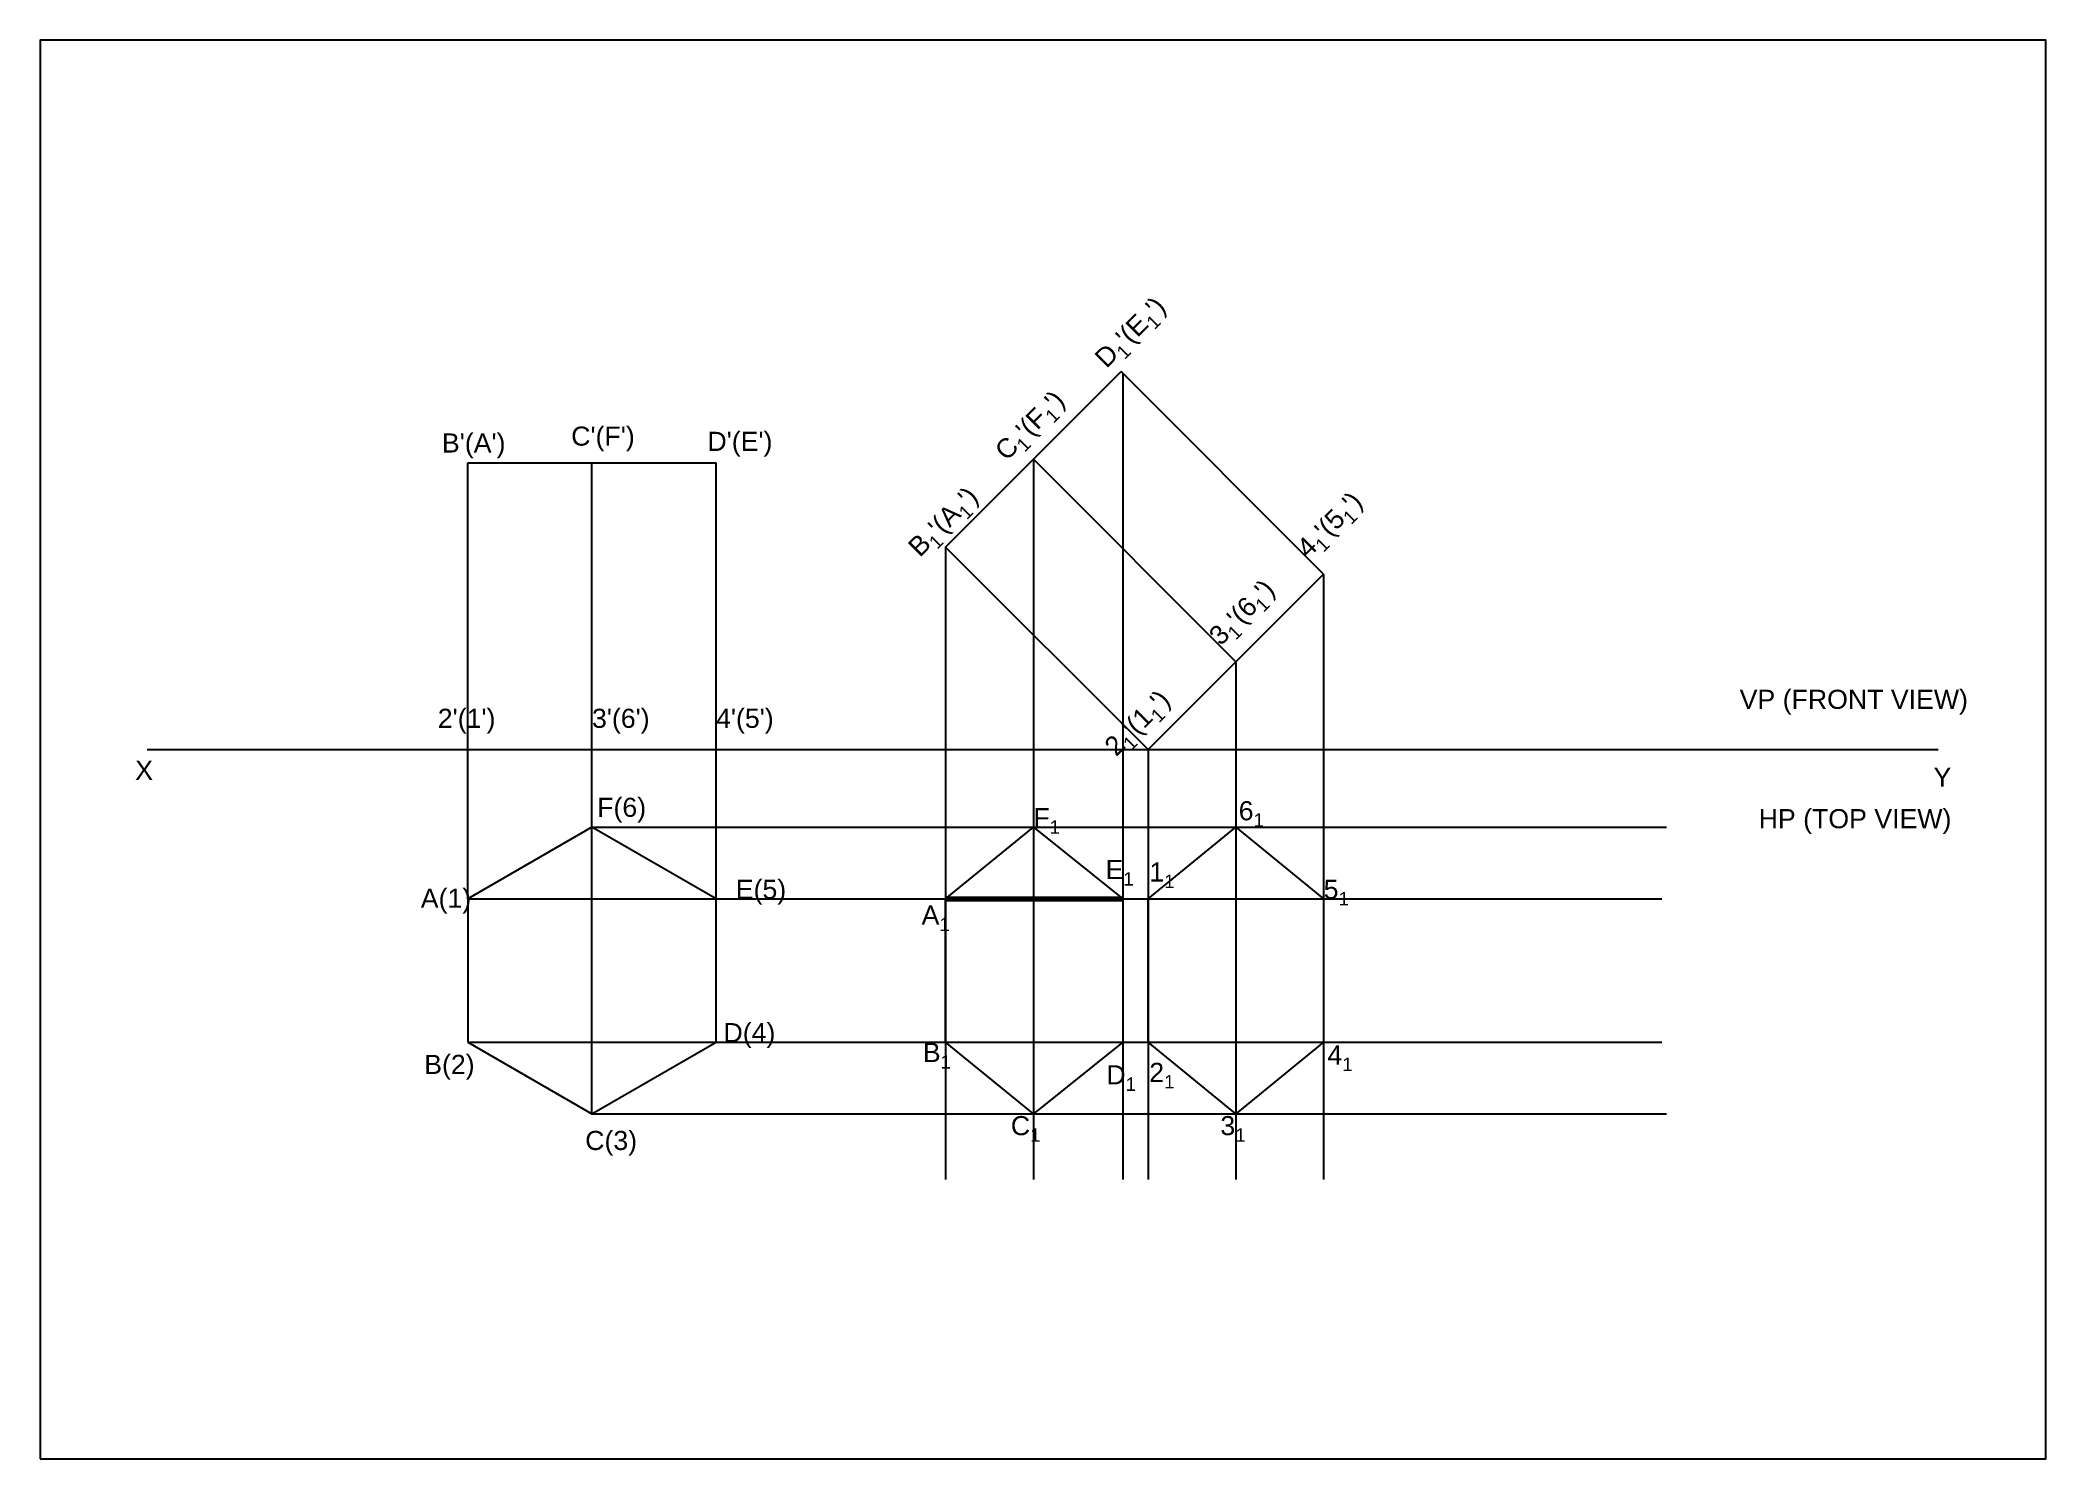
# Model space of a CAD drawing. Header units: millimetres. Extents: x 0 to 420, y 0 to 297.
import ezdxf

# ---------------------------------------------------------------- set-up
doc = ezdxf.new("R2010")
doc.units = ezdxf.units.MM
doc.styles.get("Standard").update_dxf_attribs({"font": 'arial.ttf'})

msp = doc.modelspace()

# ---------------------------------------------------------------- linework, layer by layer
at = {"color": 4}
for p, q in [((189.6, 190.89), (226.35, 227.64)), ((268.77, 185.21), (226.35, 227.64)), ((89.58, 148.5), (89.58, 208.5)), ((89.58, 208.5), (141.54, 208.5)), ((141.54, 148.5), (141.54, 208.5)), ((232.03, 148.47), (189.6, 190.89)), ((232.03, 148.47), (268.77, 185.21)), ((89.58, 148.5), (141.54, 148.5)), ((189.6, 117.23), (207.98, 132.23)), ((207.98, 132.23), (226.74, 117.23)), ((250.4, 132.23), (268.77, 117.23)), ((189.6, 87.23), (189.6, 117.23)), ((226.74, 117.23), (226.74, 87.23)), ((226.74, 117.23), (268.77, 117.23)), ((232, 87.23), (232, 117.23)), ((268.77, 117.23), (268.77, 87.23)), ((207.98, 72.23), (189.6, 87.23)), ((226.74, 87.23), (207.98, 72.23)), ((226.74, 87.23), (268.77, 87.23)), ((268.77, 87.23), (250.4, 72.23))]:
    msp.add_line(p, q, dxfattribs=at)
for p, q in [((226.74, 227.25), (226.74, 148.5)), ((115.56, 148.5), (115.56, 208.5)), ((250.4, 166.84), (207.98, 209.27)), ((207.98, 209.27), (207.98, 148.5)), ((189.6, 190.89), (189.6, 58.5)), ((268.77, 185.21), (268.77, 148.5)), ((250.4, 166.84), (250.4, 148.5)), ((22.44, 148.5), (397.44, 148.5)), ((89.58, 117.23), (89.58, 148.5)), ((115.56, 72.23), (115.56, 148.5)), ((141.54, 117.23), (141.54, 148.5)), ((207.98, 148.5), (207.98, 58.5)), ((232, 148.5), (232, 58.5)), ((250.4, 148.5), (250.4, 58.5)), ((268.77, 148.5), (268.77, 58.5)), ((115.56, 132.23), (340.56, 132.23)), ((207.98, 132.23), (250.4, 132.23)), ((89.58, 117.23), (339.58, 117.23)), ((189.6, 117.23), (232, 117.23)), ((89.58, 87.23), (339.58, 87.23)), ((189.6, 87.23), (232, 87.23)), ((115.56, 72.23), (340.56, 72.23)), ((207.98, 72.23), (250.4, 72.23))]:
    msp.add_line(p, q)
at = {"color": 7, "true_color": 0xffffff}
msp.add_line((226.74, 148.5), (226.74, 58.5), dxfattribs=at)
at = {"color": 5}
for p, q in [((232, 117.23), (250.4, 132.23)), ((232, 117.23), (232, 87.23)), ((189.6, 87.23), (226.74, 87.23)), ((250.4, 72.23), (232, 87.23))]:
    msp.add_line(p, q, dxfattribs=at)
at = {"color": 5, "linetype": 'ByBlock', "lineweight": 211}
msp.add_line((189.6, 117.23), (226.74, 117.23), dxfattribs=at)
msp.add_lwpolyline([(0, 0), (420, 0), (420, 297), (0, 297)], close=True)
at = {"color": 4}
msp.add_lwpolyline([(89.58, 87.23), (115.56, 72.23), (141.54, 87.23), (141.54, 117.23), (115.56, 132.23), (89.58, 117.23)], close=True, dxfattribs=at)

# ---------------------------------------------------------------- texts
at = {"char_height": 4, "attachment_point": 1, "rotation": 45}
for s, insert in [("\\A1;D{\\H0.7x;\\S^ 1;}'(E{\\H0.7x;\\S^ 1;}')", (220.46, 230.96)), ("\\A1;C{\\H0.7x;\\S^ 1;}'(F{\\H0.7x;\\S^ 1;}')", (199.53, 211.56)), ("\\A1;B{\\H0.7x;\\S^ 1;}'(A{\\H0.7x;\\S^ 1;}')", (181.39, 191.41)), ("\\A1;4{\\H0.7x;\\S^ 1;}'(5{\\H0.7x;\\S^ 1;}')", (262.74, 191.24)), ("\\A1;3{\\H0.7x;\\S^ 1;}'(6{\\H0.7x;\\S^ 1;}')", (244.37, 172.87)), ("\\A1;2{\\H0.7x;\\S^ 1;}'(1{\\H0.7x;\\S^ 1;}')", (222.49, 149.72))]:
    msp.add_mtext_dynamic_manual_height_columns(s, width=21.3831, gutter_width=12.5, heights=[0], dxfattribs=dict(at, insert=insert))
at = {"char_height": 4, "attachment_point": 1}
for s, width, heights, insert in [("B'(A')", 21.3831, [0], (84.14, 214.67)), ("C'(F')", 21.3831, [0], (111.21, 216.1)), ("D'(E')", 21.3831, [0], (139.73, 215.01)), ('VP (FRONT VIEW)', 50.0147, [7.06], (355.88, 161.01)), ("2'(1')", 21.3831, [0], (83.27, 157.03)), ("3'(6')", 21.3831, [0], (115.56, 157.03)), ("4'(5')", 21.3831, [0], (141.54, 157.03)), ('X', 21.3831, [0], (19.91, 146.15)), ('Y', 21.3831, [0], (396.47, 144.71)), ('F(6)', 21.3831, [0], (116.65, 138.4)), ('\\A1;F{\\H0.7x;\\S^ 1;}', 21.3831, [0], (207.98, 136.23)), ('\\A1;6{\\H0.7x;\\S^ 1;}', 21.3831, [0], (250.98, 137.68)), ('HP (TOP VIEW)', 41.3165, [11.4], (359.86, 136.02)), ('\\A1;E{\\H0.7x;\\S^ 1;}', 21.3831, [0], (223.1, 125.38)), ('\\A1;1{\\H0.7x;\\S^ 1;}', 21.3831, [0], (232.26, 124.86)), ('A(1)', 21.3831, [0], (79.71, 119.36)), ('E(5)', 21.3831, [0], (145.67, 121.23)), ('\\A1;5{\\H0.7x;\\S^ 1;}', 21.3831, [0], (268.77, 121.23)), ('\\A1;A{\\H0.7x;\\S^ 1;}', 21.3831, [0], (184.58, 115.86)), (' D(4)', 21.3831, [0], (141.54, 91.23)), ('B(2)', 21.3831, [0], (80.43, 84.58)), ('\\A1;B{\\H0.7x;\\S^ 1;}', 21.3831, [0], (184.84, 87.07)), ('\\A1;4{\\H0.7x;\\S^ 1;}', 21.3831, [0], (269.55, 86.55)), ('\\A1;D{\\H0.7x;\\S^ 1;}', 21.3831, [0], (223.26, 82.4)), ('\\A1;2{\\H0.7x;\\S^ 1;}', 21.3831, [0], (232.26, 82.91)), ('\\A1;C{\\H0.7x;\\S^ 1;}', 21.3831, [0], (203.27, 71.76)), ('\\A1;3{\\H0.7x;\\S^ 1;}', 21.3831, [0], (247.14, 71.76)), ('C(3)', 21.3831, [0], (114.14, 68.66))]:
    msp.add_mtext_dynamic_manual_height_columns(s, width=width, gutter_width=12.5, heights=heights, dxfattribs=dict(at, insert=insert))

doc.saveas('drawing.dxf')
